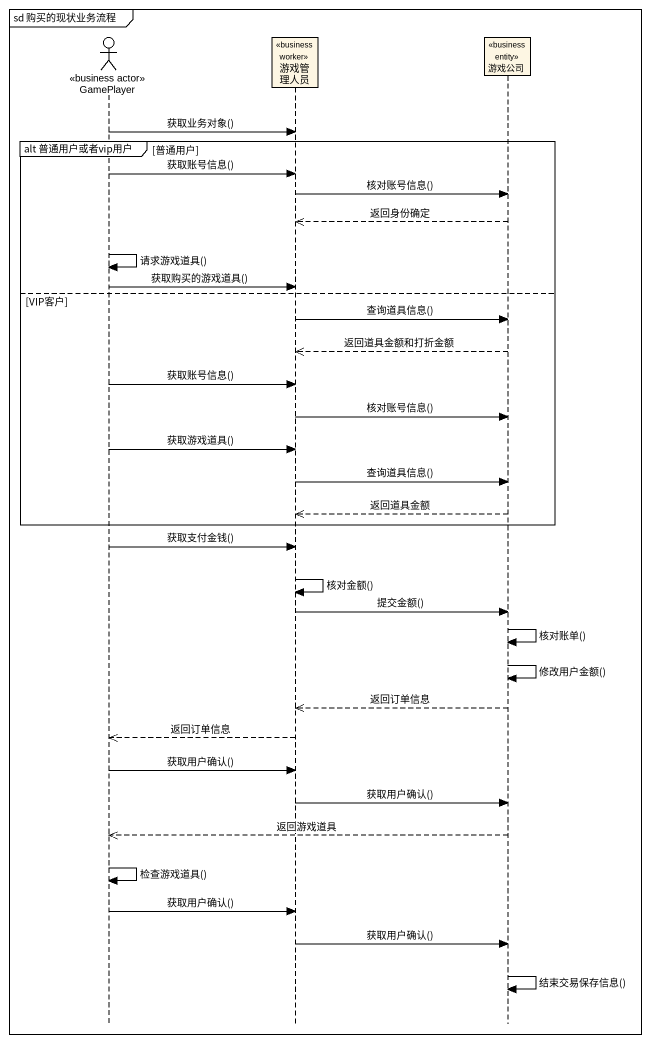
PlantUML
@startuml
mainframe sd 购买的现状业务流程
hide footbox
actor GamePlayer <<business actor>>
participant 游戏管理人员 <<business worker>>
participant 游戏公司 <<business entity>>

GamePlayer -> 游戏管理人员 : 获取业务对象()
group alt 普通用户或者vip用户 [普通用户]
  GamePlayer -> 游戏管理人员 : 获取账号信息()
  游戏管理人员 -> 游戏公司 : 核对账号信息()
  游戏公司 -->> 游戏管理人员 : 返回身份确定
  GamePlayer -> GamePlayer : 请求游戏道具()
  GamePlayer -> 游戏管理人员 : 获取购买的游戏道具()
else VIP客户
  游戏管理人员 -> 游戏公司 : 查询道具信息()
  游戏公司 -->> 游戏管理人员 : 返回道具金额和打折金额
  GamePlayer -> 游戏管理人员 : 获取账号信息()
  游戏管理人员 -> 游戏公司 : 核对账号信息()
  GamePlayer -> 游戏管理人员 : 获取游戏道具()
  游戏管理人员 -> 游戏公司 : 查询道具信息()
  游戏公司 -->> 游戏管理人员 : 返回道具金额
end
GamePlayer -> 游戏管理人员 : 获取支付金钱()
游戏管理人员 -> 游戏管理人员 : 核对金额()
游戏管理人员 -> 游戏公司 : 提交金额()
游戏公司 -> 游戏公司 : 核对账单()
游戏公司 -> 游戏公司 : 修改用户金额()
游戏公司 -->> 游戏管理人员 : 返回订单信息
游戏管理人员 -->> GamePlayer : 返回订单信息
GamePlayer -> 游戏管理人员 : 获取用户确认()
游戏管理人员 -> 游戏公司 : 获取用户确认()
游戏公司 -->> GamePlayer : 返回游戏道具
GamePlayer -> GamePlayer : 检查游戏道具()
GamePlayer -> 游戏管理人员 : 获取用户确认()
游戏管理人员 -> 游戏公司 : 获取用户确认()
游戏公司 -> 游戏公司 : 结束交易保存信息()
@enduml
